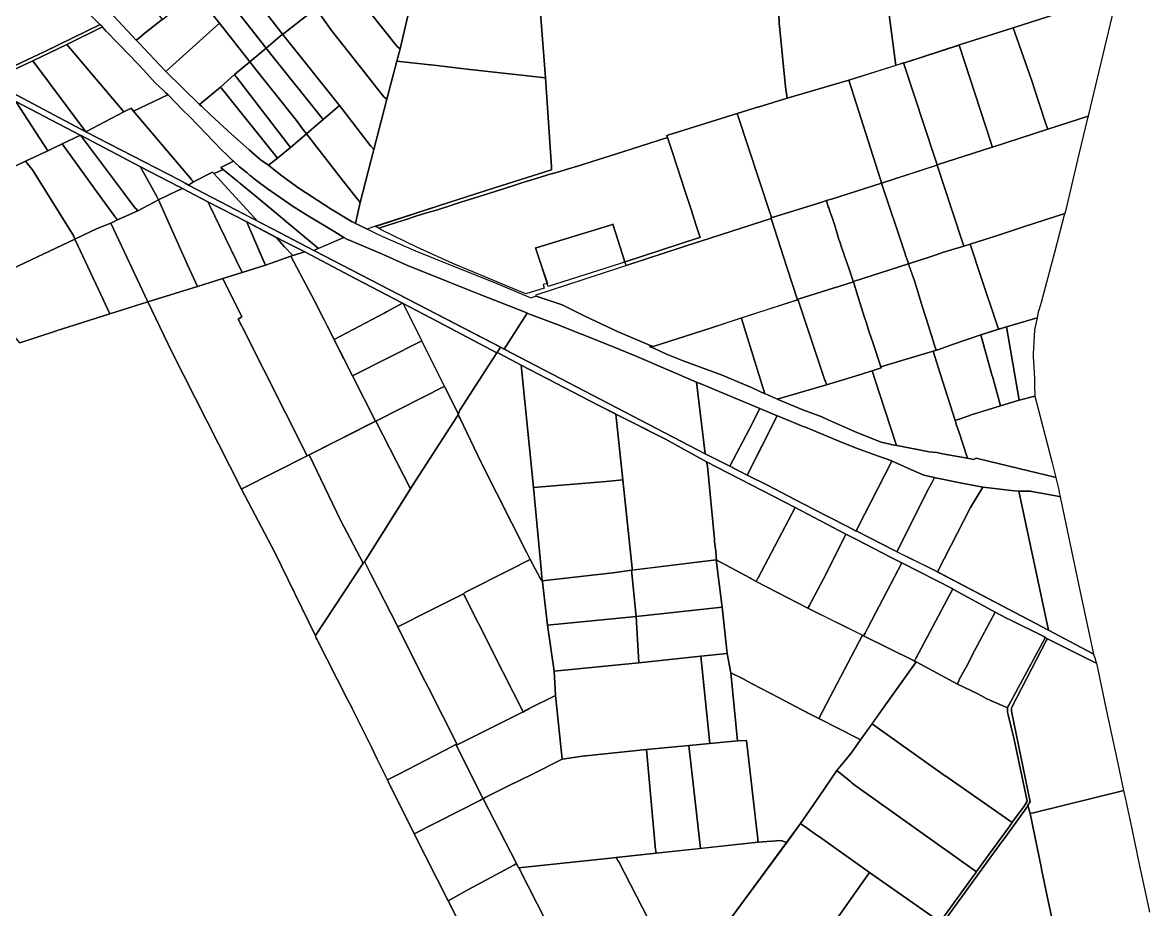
# Model space of a CAD drawing. Header units: metres. Extents: x 3 to 1005126, y 39 to 4383651.
# Drawn here: x 494664 to 496222, y 4366569 to 4367795 of the extents above; entities that cross this region are included whole.
import ezdxf

# ---------------------------------------------------------------- set-up
doc = ezdxf.new("R2010")
doc.units = ezdxf.units.M
doc.header["$MEASUREMENT"] = 0
doc.layers.add('TM_Llucmajor', color=7, linetype='Continuous')

msp = doc.modelspace()

# ---------------------------------------------------------------- linework, layer by layer
at = {"layer": 'TM_Llucmajor', "linetype": 'Continuous', "flags": 128}
for points in [[(495115.7, 4367845.4), (495113.1, 4367848.5), (495117.3, 4367851.6), (495129.7, 4367861), (495146.1, 4367873.4), (495161.1, 4367884.7), (495162, 4367885.4), (495206.4, 4367920.8), (495219.9, 4367930.7), (495220.4, 4367931.1), (495220.7, 4367931.3), (495224.9, 4367933.8), (495221.8, 4367916.5), (495218.3, 4367897.5), (495185.8, 4367758.7), (495182, 4367761.8), (495181.5, 4367762.4), (495116.9, 4367843.9), (495116.4, 4367844.5), (495116.4, 4367844.6), (495115.7, 4367845.4)], [(495025.1, 4367779.7), (495023.5, 4367778.6), (494951.4, 4367871.9), (494994.5, 4367908.8), (494994.7, 4367908.9), (495069.3, 4367814.3), (495069.4, 4367814.3), (495025.1, 4367779.7)], [(494680.8, 4367883.8), (494684.4, 4367880), (494685, 4367879.4), (494770.1, 4367793.3), (494771, 4367792.4), (494771.5, 4367792), (494732.8, 4367773.3), (494693.9, 4367754.5), (494663.5, 4367739.9), (494614.4, 4367716.4), (494613.8, 4367716.8), (494494.2, 4367795.6), (494495.2, 4367795.6), (494540, 4367816.8), (494591.3, 4367840.7), (494633.3, 4367860.5), (494680.8, 4367883.8)], [(495000.7, 4367759.6), (494928.2, 4367852.7), (494951.4, 4367871.9), (495023.5, 4367778.6), (495000.7, 4367759.6)], [(494762.6, 4367831.8), (494762.5, 4367831.9), (494775.5, 4367842.4), (494807.4, 4367868.1), (494813.7, 4367859.2), (494857, 4367798.9), (494833.7, 4367780.5), (494824.1, 4367772.9), (494821, 4367770.5), (494820.9, 4367770.6), (494789.7, 4367804.2), (494762.6, 4367831.8)], [(495806.4, 4367715.4), (495721.2, 4367690.2), (495718.8, 4367705.9), (495718.8, 4367706.1), (495710.3, 4367790), (495710.1, 4367793.1), (495709.4, 4367805.2), (495855.4, 4367857.1), (495857, 4367844.4), (495861.1, 4367812.3), (495870.7, 4367739.2), (495871.1, 4367735.7), (495806.4, 4367715.4)], [(494936.1, 4367794.2), (494903.1, 4367835.3), (494928.2, 4367852.7), (495000.7, 4367759.6), (494978.1, 4367740.8), (494936.1, 4367794.2)], [(495070.5, 4367812.9), (495069.4, 4367814.3), (495113.1, 4367848.5), (495115.7, 4367845.4), (495116.4, 4367844.6), (495116.4, 4367844.5), (495116.9, 4367843.9), (495181.5, 4367762.4), (495182, 4367761.8), (495185.8, 4367758.7), (495181.5, 4367741.3), (495177.2, 4367725.9), (495177.1, 4367725.8), (495167.5, 4367689), (495164, 4367691.7), (495163.8, 4367691.9), (495163.5, 4367692.1), (495152.8, 4367705.7), (495138, 4367724.4), (495091, 4367784.1), (495073.1, 4367809.2), (495070.5, 4367812.9)], [(494824.2, 4367767.1), (494821, 4367770.5), (494824.1, 4367772.9), (494833.7, 4367780.5), (494857, 4367798.9), (494858, 4367799.7), (494903.1, 4367835.3), (494936.1, 4367794.2), (494862.6, 4367727.9), (494862, 4367727.3), (494861.6, 4367727.7), (494824.2, 4367767.1)], [(496081.3, 4367647.4), (496080.5, 4367650), (496080.4, 4367650), (496079.6, 4367652.4), (496079.2, 4367653.6), (496069.1, 4367684.2), (496058.8, 4367715.6), (496033.3, 4367787.7), (496177.3, 4367834), (496157.3, 4367750.5), (496147.3, 4367708.3), (496137.2, 4367666.1), (496137, 4367665.3), (496081.3, 4367647.4)], [(495070.5, 4367812.9), (495073.1, 4367809.2), (495091, 4367784.1), (495138, 4367724.4), (495152.8, 4367705.7), (495163.5, 4367692.1), (495163.8, 4367691.9), (495164, 4367691.7), (495167.5, 4367689), (495149.4, 4367619.2), (495145.5, 4367624), (495145.3, 4367624.2), (495145.1, 4367624.5), (495102.1, 4367680), (495026.9, 4367774.3), (495026.7, 4367774.5), (495026.6, 4367774.7), (495026.5, 4367774.8), (495023.5, 4367778.6), (495025.1, 4367779.7), (495069.4, 4367814.3), (495070.5, 4367812.9)], [(494725.3, 4367764.5), (494678.1, 4367742.1), (494658.5, 4367732.9), (494618.7, 4367714), (494615.5, 4367715.7), (494615.1, 4367716), (494614.4, 4367716.4), (494663.5, 4367739.9), (494693.9, 4367754.5), (494732.8, 4367773.3), (494771.5, 4367792), (494773.7, 4367789.7), (494774.2, 4367789.2), (494774.4, 4367789), (494725.3, 4367764.5)], [(494908.7, 4367681.4), (494862, 4367727.3), (494862.6, 4367727.9), (494936.1, 4367794.2), (494978.1, 4367740.8), (494956.9, 4367723.1), (494937.6, 4367705.6), (494908.7, 4367681.4)], [(494725.3, 4367764.5), (494774.4, 4367789), (494775.2, 4367788.1), (494780.2, 4367782.6), (494812, 4367749.6), (494831.7, 4367729.1), (494846.9, 4367712.2), (494859, 4367701), (494862.3, 4367697.9), (494865, 4367695.2), (494864.9, 4367695.1), (494817.2, 4367672.5), (494814, 4367676.4), (494803.8, 4367671.5), (494725.3, 4367764.5)], [(495003.5, 4367755.9), (495000.7, 4367759.6), (495023.5, 4367778.6), (495026.5, 4367774.8), (495026.6, 4367774.7), (495026.7, 4367774.5), (495026.9, 4367774.3), (495102.1, 4367680), (495079.6, 4367660.7), (495003.7, 4367755.6), (495003.6, 4367755.8), (495003.5, 4367755.9)], [(496004.8, 4367622.7), (496004.5, 4367623.5), (496003, 4367628.1), (495959, 4367763.8), (495960.8, 4367764.4), (496033.3, 4367787.7), (496058.8, 4367715.6), (496069.1, 4367684.2), (496079.2, 4367653.6), (496079.6, 4367652.4), (496080.4, 4367650), (496080.5, 4367650), (496081.3, 4367647.4), (496004.8, 4367622.7)], [(494725.3, 4367764.5), (494803.8, 4367671.5), (494751.7, 4367643.6), (494678.1, 4367742.1), (494725.3, 4367764.5)], [(495928.3, 4367598), (495927.7, 4367599.7), (495926.4, 4367603.6), (495925, 4367608), (495881.7, 4367739), (495883.1, 4367739.4), (495959, 4367763.8), (496003, 4367628.1), (496004.5, 4367623.5), (496004.8, 4367622.7), (496004.2, 4367622.5), (495928.3, 4367598)], [(494980.1, 4367738.3), (494978.1, 4367740.8), (495000.7, 4367759.6), (495003.5, 4367755.9), (495003.6, 4367755.8), (495003.7, 4367755.6), (495079.6, 4367660.7), (495070.5, 4367652.9), (495056.7, 4367641.1), (495052.6, 4367646.3), (495042.6, 4367659.3), (494981.2, 4367736.9), (494981.1, 4367737), (494980.4, 4367737.9), (494980.1, 4367738.3)], [(494658.5, 4367732.9), (494678.1, 4367742.1), (494751.7, 4367643.6), (494620, 4367713.3), (494618.7, 4367714), (494658.5, 4367732.9)], [(494959, 4367720.4), (494956.9, 4367723.1), (494978.1, 4367740.8), (494980.1, 4367738.3), (494980.4, 4367737.9), (494981.1, 4367737), (494981.2, 4367736.9), (495042.6, 4367659.3), (495052.6, 4367646.3), (495056.7, 4367641.1), (495034.3, 4367622.3), (494959.9, 4367719.2), (494959, 4367720.4)], [(495395.1, 4367595.3), (495395.2, 4367593.9), (495395.4, 4367591.3), (495317.8, 4367567), (495266.2, 4367550.2), (495238.9, 4367541.4), (495147.8, 4367511.8), (495140.4, 4367509.4), (495136.8, 4367511.2), (495129.2, 4367514.9), (495124.5, 4367517.2), (495130.6, 4367546.2), (495149.4, 4367619.2), (495167.5, 4367689), (495177.1, 4367725.8), (495177.2, 4367725.9), (495181.5, 4367741.3), (495227.4, 4367736.4), (495228.2, 4367736.4), (495236.6, 4367735.4), (495282.5, 4367730.2), (495282.9, 4367730.1), (495386.8, 4367718.3), (495395.1, 4367595.3)], [(495928.3, 4367597.6), (495851.5, 4367572.8), (495849.9, 4367577.8), (495806.4, 4367715.4), (495881.7, 4367739.1), (495925, 4367608), (495926.4, 4367603.6), (495927.7, 4367599.7), (495928.3, 4367598), (495928.1, 4367598), (495928.3, 4367597.6)], [(494938.9, 4367704), (494937.6, 4367705.6), (494956.9, 4367723.1), (494959, 4367720.4), (494959.9, 4367719.2), (495034.3, 4367622.3), (495016.3, 4367607.6), (494940.2, 4367702.4), (494940, 4367702.6), (494938.9, 4367704)], [(495851.3, 4367572.7), (495782.1, 4367550.9), (495776.9, 4367549.2), (495767.7, 4367546.3), (495700.5, 4367525.5), (495699.4, 4367525.5), (495698.4, 4367528.6), (495698.3, 4367528.7), (495698.1, 4367529.4), (495652, 4367669.1), (495681.3, 4367678.2), (495682.1, 4367678.5), (495721.2, 4367690.2), (495806.4, 4367715.4), (495849.9, 4367577.8), (495851.5, 4367572.8), (495851.3, 4367572.7)], [(494536.8, 4367552.4), (494489.7, 4367636), (494502.3, 4367648.5), (494528.8, 4367667.9), (494545.4, 4367678.8), (494607.3, 4367710.4), (494607.8, 4367710.2), (494654.6, 4367685.7), (494699, 4367617.7), (494667.9, 4367603.3), (494542.4, 4367542.8), (494536.8, 4367552.4)], [(494911.3, 4367679.1), (494908.7, 4367681.4), (494937.6, 4367705.6), (494938.9, 4367704), (494940, 4367702.6), (494940.2, 4367702.4), (495016.3, 4367607.6), (495003.9, 4367597.5), (494992.7, 4367605.5), (494977.5, 4367618.7), (494973.2, 4367622.8), (494952.7, 4367640.4), (494923.8, 4367667.1), (494912.2, 4367678.2), (494911.3, 4367679.1)], [(494654.6, 4367685.7), (494743.6, 4367639.3), (494743.9, 4367639.2), (494718.9, 4367627.4), (494699, 4367617.7), (494654.6, 4367685.7)], [(494932.2, 4367587.7), (494928.6, 4367586), (494926.5, 4367588.1), (494900.3, 4367574.5), (494898.1, 4367577), (494897.6, 4367577.5), (494897.5, 4367577.7), (494817.2, 4367672.5), (494864.9, 4367695.1), (494865, 4367695.2), (494885.2, 4367674.3), (494894.7, 4367664.9), (494905.2, 4367653.9), (494918.8, 4367640), (494927, 4367631.5), (494939.2, 4367619.1), (494946.1, 4367612.6), (494952.5, 4367606.2), (494954.4, 4367604.4), (494955.4, 4367603.4), (494938.3, 4367594.3), (494941.2, 4367591.9), (494932.2, 4367587.7)], [(494880.3, 4367577.5), (494751.7, 4367643.6), (494803.8, 4367671.5), (494814, 4367676.4), (494817.2, 4367672.5), (494897.5, 4367577.7), (494897.6, 4367577.5), (494898.1, 4367577), (494900.3, 4367574.5), (494893.3, 4367570.3), (494888.9, 4367572.8), (494880.3, 4367577.5)], [(495107.8, 4367575.2), (495056.7, 4367641.1), (495070.5, 4367652.9), (495079.6, 4367660.7), (495102.1, 4367680), (495145.1, 4367624.5), (495145.3, 4367624.2), (495145.5, 4367624), (495149.4, 4367619.2), (495130.6, 4367546.2), (495127.3, 4367550.4), (495126.8, 4367551), (495126.7, 4367551.1), (495115.2, 4367565.9), (495114.8, 4367566.3), (495108.1, 4367574.9), (495107.8, 4367575.2)], [(495597, 4367496.6), (495600.6, 4367497.8), (495600.8, 4367497.8), (495595.4, 4367514.2), (495587.8, 4367537.8), (495579.6, 4367562.7), (495575.4, 4367575.5), (495568.5, 4367596.7), (495566.6, 4367602.4), (495563.8, 4367610.9), (495555.5, 4367636.1), (495554.7, 4367638.7), (495556.1, 4367639.1), (495652, 4367669.1), (495698.1, 4367529.4), (495698.3, 4367528.7), (495698.4, 4367528.6), (495699.4, 4367525.5), (495700.5, 4367525.5), (495698.6, 4367524.8), (495698.8, 4367524), (495601.8, 4367492.5), (495598.7, 4367491.5), (495598.6, 4367491.5), (495498.4, 4367459), (495496.8, 4367463.9), (495496.8, 4367463.9), (495497.1, 4367464), (495597, 4367496.6)], [(496004.2, 4367622.5), (496004.8, 4367622.7), (496081.3, 4367647.4), (496137, 4367665.3), (496136.9, 4367664.9), (496136.6, 4367663.7), (496136.3, 4367662.6), (496124.4, 4367612.7), (496105.6, 4367534.1), (496104.7, 4367530.8), (496048.9, 4367512.7), (496040.6, 4367510), (496013, 4367501.1), (495974, 4367488.5), (495965.1, 4367485.6), (495965.1, 4367485.8), (495948.5, 4367536.1), (495928.3, 4367597.6), (495928.1, 4367598), (495928.3, 4367598), (496004.2, 4367622.5)], [(494772.8, 4367552.6), (494718.9, 4367627.4), (494743.9, 4367639.2), (494803.5, 4367559.9), (494818.5, 4367540), (494820.3, 4367537.9), (494820.4, 4367537.7), (494823.2, 4367534.5), (494795.2, 4367522), (494792.8, 4367525), (494791.8, 4367526.3), (494791.5, 4367526.7), (494772.8, 4367552.6)], [(494743.9, 4367639.2), (494826.9, 4367595.5), (494828.9, 4367591.9), (494849.5, 4367554.4), (494850.1, 4367553.3), (494852, 4367549.6), (494838.3, 4367542.4), (494823.2, 4367534.5), (494820.4, 4367537.7), (494820.3, 4367537.9), (494818.5, 4367540), (494803.5, 4367559.9), (494743.9, 4367639.2)], [(495007.2, 4367595.1), (495003.9, 4367597.5), (495016.3, 4367607.6), (495034.3, 4367622.3), (495056.7, 4367641.1), (495107.8, 4367575.2), (495108.1, 4367574.9), (495114.8, 4367566.3), (495115.2, 4367565.9), (495126.7, 4367551.1), (495126.8, 4367551), (495127.3, 4367550.4), (495130.6, 4367546.2), (495124.5, 4367517.2), (495120.2, 4367519.4), (495119.7, 4367519.6), (495090.6, 4367536.7), (495045.9, 4367565.9), (495022.5, 4367582.9), (495007.2, 4367595.1)], [(495389.5, 4367434), (495383.7, 4367432.6), (495385, 4367427.9), (495359.8, 4367420), (495341.7, 4367427), (495307.6, 4367441.5), (495259, 4367462), (495209, 4367484.2), (495159.6, 4367508.1), (495156.6, 4367510.5), (495182.2, 4367518.9), (495194.3, 4367522.8), (495207.9, 4367527), (495221.1, 4367531.2), (495237.8, 4367536.2), (495254.6, 4367541.4), (495271.3, 4367546.8), (495288, 4367552), (495308.8, 4367558.4), (495328.7, 4367564.8), (495344.4, 4367570), (495356.9, 4367574), (495368.1, 4367577.4), (495381.4, 4367581.5), (495396.1, 4367586), (495396.9, 4367586.2), (495397, 4367586), (495400.7, 4367587.2), (495414.1, 4367591.3), (495435.9, 4367597.9), (495450.2, 4367602.3), (495476.1, 4367610.6), (495495, 4367616.8), (495518.1, 4367624.1), (495555.5, 4367636.1), (495563.8, 4367610.9), (495566.6, 4367602.4), (495568.5, 4367596.7), (495575.4, 4367575.5), (495579.6, 4367562.7), (495587.8, 4367537.8), (495595.4, 4367514.2), (495600.8, 4367497.8), (495600.6, 4367497.8), (495597, 4367496.6), (495497.1, 4367464), (495496.8, 4367463.9), (495479.8, 4367516), (495476.7, 4367515), (495373.9, 4367483.6), (495373, 4367483.3), (495379.8, 4367462.8), (495389.5, 4367434)], [(494699, 4367617.7), (494718.9, 4367627.4), (494772.8, 4367552.6), (494791.5, 4367526.7), (494791.8, 4367526.3), (494792.8, 4367525), (494795.2, 4367522), (494786, 4367517.6), (494767.2, 4367510.1), (494736.3, 4367495.4), (494735.1, 4367498.9), (494734.9, 4367499.3), (494734.8, 4367499.4), (494677.7, 4367591.3), (494675, 4367594.6), (494667.9, 4367603.3), (494699, 4367617.7)], [(494586, 4367469.7), (494542.4, 4367542.8), (494667.9, 4367603.3), (494675, 4367594.6), (494677.7, 4367591.3), (494734.8, 4367499.4), (494734.9, 4367499.3), (494735.1, 4367498.9), (494736.3, 4367495.4), (494640.7, 4367450.2), (494595, 4367428.6), (494594.7, 4367428.9), (494592.2, 4367432), (494591.6, 4367432.8), (494569.1, 4367460.3), (494586, 4367469.7)], [(494826.9, 4367595.5), (494880.7, 4367567.8), (494880.8, 4367567.8), (494885.1, 4367565.5), (494878.9, 4367562.5), (494852, 4367549.6), (494850.1, 4367553.3), (494849.5, 4367554.4), (494828.9, 4367591.9), (494826.9, 4367595.5)], [(495073, 4367482.6), (495072.6, 4367482.4), (495066.8, 4367479.7), (495009.4, 4367509.6), (494988.7, 4367520.4), (494938.7, 4367575), (494928.6, 4367586), (494932.2, 4367587.7), (494941.2, 4367591.9), (494949, 4367585.5), (494951.5, 4367583.5), (494953.9, 4367581.4), (494956.7, 4367579.2), (494958.9, 4367577.3), (494960.6, 4367575.9), (494961.1, 4367575.5), (494962, 4367574.8), (494962.9, 4367574.1), (494964, 4367573.2), (494964.3, 4367573), (494989.9, 4367551.9), (495059.4, 4367494), (495073, 4367482.6)], [(495073.1, 4367482.7), (495073, 4367482.6), (495059.4, 4367494), (494989.9, 4367551.9), (494964.3, 4367573), (494964, 4367573.2), (494962.9, 4367574.1), (494962, 4367574.8), (494961.1, 4367575.5), (494960.6, 4367575.9), (494958.9, 4367577.3), (494956.7, 4367579.2), (494953.9, 4367581.4), (494951.5, 4367583.5), (494949, 4367585.5), (494941.2, 4367591.9), (494938.3, 4367594.3), (494955.4, 4367603.4), (494957.7, 4367601.2), (494964.1, 4367595.6), (494974.3, 4367586.9), (494977.9, 4367583.8), (494978.5, 4367583.4), (494988.1, 4367576), (495002, 4367565.4), (495038.3, 4367540.4), (495056.7, 4367529.1), (495095.6, 4367505.5), (495108.3, 4367497.8), (495073.1, 4367482.7)], [(495928, 4367597.5), (495928.3, 4367597.6), (495948.5, 4367536.1), (495965.1, 4367485.8), (495935.7, 4367476.8), (495926.9, 4367473.7), (495918.7, 4367470.8), (495888.6, 4367461.2), (495887.6, 4367464.4), (495886.3, 4367468.3), (495885.1, 4367471.7), (495883.1, 4367477.8), (495851.3, 4367572.7), (495928, 4367597.5)], [(494938.7, 4367575), (494988.7, 4367520.4), (494958.7, 4367536.1), (494893.3, 4367570.3), (494900.3, 4367574.5), (494926.5, 4367588.1), (494928.6, 4367586), (494938.7, 4367575)], [(494892.1, 4367460.1), (494852, 4367549.6), (494878.9, 4367562.5), (494885.1, 4367565.5), (494920.1, 4367547.2), (494922.8, 4367541.7), (494936.7, 4367513.1), (494967.5, 4367449.3), (494940.7, 4367440.9), (494905.7, 4367429.9), (494892.1, 4367460.1)], [(495812.6, 4367436.7), (495812.4, 4367437.2), (495807.1, 4367452.5), (495803, 4367464.4), (495800.4, 4367471.8), (495799.2, 4367475.4), (495797.6, 4367480.2), (495795.6, 4367485.8), (495793.6, 4367491.7), (495792.5, 4367495.1), (495791.3, 4367498.4), (495790, 4367503.1), (495789, 4367506.3), (495788.2, 4367509.4), (495787.3, 4367512.7), (495786.8, 4367514.2), (495786.4, 4367515.7), (495784, 4367522.6), (495781.2, 4367530.5), (495780.5, 4367532.3), (495779.5, 4367535.7), (495778.4, 4367538.6), (495777.9, 4367540), (495775.2, 4367548.7), (495776.9, 4367549.2), (495781.8, 4367550.8), (495782.1, 4367550.9), (495851.3, 4367572.7), (495883.1, 4367477.8), (495885.1, 4367471.7), (495886.3, 4367468.3), (495887.6, 4367464.4), (495888.6, 4367461.2), (495812.6, 4367436.7)], [(494837.3, 4367408.6), (494786, 4367517.6), (494795.2, 4367522), (494823.2, 4367534.5), (494838.3, 4367542.4), (494852, 4367549.6), (494892.1, 4367460.1), (494905.7, 4367429.9), (494837.3, 4367408.6)], [(494920.1, 4367547.2), (494973.9, 4367519.2), (494975.8, 4367514.8), (494999.7, 4367459.4), (494967.5, 4367449.3), (494936.7, 4367513.1), (494922.8, 4367541.7), (494920.1, 4367547.2)], [(495699.4, 4367525.1), (495700.5, 4367525.5), (495767.7, 4367546.3), (495775.2, 4367548.7), (495777.9, 4367540), (495778.4, 4367538.6), (495779.5, 4367535.7), (495780.5, 4367532.3), (495781.2, 4367530.5), (495784, 4367522.6), (495786.4, 4367515.7), (495786.8, 4367514.2), (495787.3, 4367512.7), (495788.2, 4367509.4), (495789, 4367506.3), (495790, 4367503.1), (495791.3, 4367498.4), (495792.5, 4367495.1), (495793.6, 4367491.7), (495795.6, 4367485.8), (495797.6, 4367480.2), (495799.2, 4367475.4), (495800.4, 4367471.8), (495803, 4367464.4), (495807.1, 4367452.5), (495812.4, 4367437.2), (495812.6, 4367436.5), (495792.5, 4367430.1), (495784.5, 4367427.6), (495736, 4367412.4), (495736.4, 4367411.1), (495736, 4367410.9), (495735.6, 4367410.8), (495735.3, 4367411.7), (495721.2, 4367455.1), (495714.9, 4367473.8), (495712.3, 4367482.5), (495698.8, 4367524), (495698.6, 4367524.8), (495699.4, 4367525.1)], [(496048.9, 4367512.7), (496104.7, 4367530.8), (496104.6, 4367530.6), (496090.5, 4367477.2), (496072.1, 4367408), (496069.2, 4367398.7), (496067.9, 4367394.5), (496066.4, 4367386.7), (496024.4, 4367374.3), (496013.3, 4367370.9), (496011.5, 4367376.3), (495989.6, 4367441.2), (495974, 4367488.5), (496013, 4367501.1), (496040.6, 4367510), (496048.9, 4367512.7)], [(494769.1, 4367425.7), (494736.3, 4367495.4), (494767.2, 4367510.1), (494786, 4367517.6), (494837.3, 4367408.6), (494784.8, 4367392), (494769.1, 4367425.7)], [(495014.2, 4367498.2), (495016, 4367496.3), (495026.3, 4367484.9), (495037.5, 4367472.7), (495037.4, 4367472.7), (495034.7, 4367471.9), (495001.1, 4367459.9), (494999.7, 4367459.4), (494998.1, 4367463.1), (494975.8, 4367514.8), (494973.9, 4367519.2), (495013.9, 4367498.3), (495014.2, 4367498.2)], [(495379.8, 4367462.8), (495373, 4367483.3), (495373.9, 4367483.6), (495476.7, 4367515), (495479.8, 4367516), (495496.8, 4367463.9), (495490.5, 4367461.9), (495390.8, 4367429.8), (495379.8, 4367462.8)], [(495598.7, 4367491.5), (495601.8, 4367492.5), (495698.8, 4367524), (495712.3, 4367482.5), (495714.9, 4367473.8), (495721.2, 4367455.1), (495735.3, 4367411.7), (495614.9, 4367372.6), (495535.7, 4367346.9), (495533.4, 4367347.8), (495533.2, 4367347.9), (495487.3, 4367367.2), (495441.4, 4367389), (495409.8, 4367404.5), (495374, 4367416.6), (495374, 4367416.7), (495373.7, 4367417.6), (495374, 4367418.6), (495598.6, 4367491.5), (495598.7, 4367491.5)], [(494618.9, 4367400.6), (494595, 4367428.6), (494640.7, 4367450.2), (494736.3, 4367495.4), (494769.1, 4367425.7), (494784.8, 4367392), (494717.7, 4367370.9), (494713.3, 4367369.5), (494711.1, 4367368.8), (494660.1, 4367352.1), (494633.8, 4367383.3), (494633.1, 4367384.1), (494618.9, 4367400.6)], [(495014.2, 4367498.2), (495024.6, 4367492.8), (495054.1, 4367477.9), (495053.8, 4367477.8), (495048.1, 4367476), (495037.5, 4367472.7), (495026.3, 4367484.9), (495016, 4367496.3), (495014.2, 4367498.2)], [(495328.3, 4367344.3), (495066.8, 4367479.7), (495072.6, 4367482.4), (495108.3, 4367497.8), (495112.3, 4367495.3), (495132, 4367487.3), (495162.5, 4367474), (495195.4, 4367459.7), (495256.1, 4367435.2), (495297.7, 4367418.5), (495326.8, 4367406.8), (495360.9, 4367393.6), (495361.6, 4367393.3), (495329.9, 4367343.4), (495328.3, 4367344.3)], [(495974, 4367488.5), (495989.6, 4367441.2), (496011.5, 4367376.3), (496013.3, 4367370.9), (495988.6, 4367363.3), (495949.7, 4367349.7), (495930.7, 4367342.9), (495927, 4367341.9), (495926.1, 4367344.9), (495925.3, 4367347.2), (495924.4, 4367350.1), (495916.5, 4367375.4), (495907.6, 4367403), (495904.1, 4367415.3), (495897.2, 4367437.8), (495889, 4367460.1), (495888.6, 4367461.2), (495918.7, 4367470.8), (495926.9, 4367473.7), (495935.7, 4367476.8), (495965.1, 4367485.8), (495965.1, 4367485.6), (495974, 4367488.5)], [(495060.4, 4367197.4), (495057.6, 4367196), (494967.7, 4367374), (494962.1, 4367385), (494967.1, 4367388), (494940.7, 4367440.9), (494967.5, 4367449.3), (494999.7, 4367459.4), (495034.7, 4367471.9), (495067.7, 4367410.1), (495120.3, 4367306.6), (495152.1, 4367243.8), (495063, 4367198.7), (495062.3, 4367198.3), (495062.1, 4367198.2), (495062, 4367198.2), (495060.4, 4367197.4)], [(495094.9, 4367356.6), (495067.7, 4367410.1), (495034.7, 4367471.9), (495048.1, 4367476), (495053.8, 4367477.8), (495054.1, 4367477.9), (495124.9, 4367440.7), (495189.4, 4367406.8), (495167.2, 4367395), (495164.9, 4367393.8), (495094.9, 4367356.6)], [(495850.5, 4367319.1), (495849.6, 4367321.7), (495840.2, 4367350), (495836.2, 4367362), (495834.1, 4367368.3), (495830.5, 4367379.1), (495827.3, 4367388.5), (495823.6, 4367400.6), (495818.7, 4367416.6), (495812.6, 4367436.5), (495812.6, 4367436.7), (495888.6, 4367461.2), (495889, 4367460.1), (495889.2, 4367459.5), (495889.8, 4367457.9), (495897.2, 4367437.8), (495904.1, 4367415.3), (495907.6, 4367403), (495916.5, 4367375.4), (495924.4, 4367350.1), (495925.3, 4367347.2), (495926.1, 4367344.9), (495927, 4367341.9), (495922.8, 4367340.6), (495874.8, 4367326.3), (495850.5, 4367319.1)], [(494962.1, 4367385), (494967.7, 4367374), (495057.6, 4367196), (495057.6, 4367196), (494967.9, 4367150.5), (494966.8, 4367149.9), (494871, 4367338.6), (494837.3, 4367408.6), (494905.7, 4367429.9), (494940.7, 4367440.9), (494967.1, 4367388), (494962.1, 4367385)], [(495784.5, 4367427.6), (495792.5, 4367430.1), (495812.6, 4367436.5), (495818.7, 4367416.6), (495823.6, 4367400.6), (495827.3, 4367388.5), (495830.5, 4367379.1), (495834.1, 4367368.3), (495836.2, 4367362), (495840.2, 4367350), (495849.6, 4367321.7), (495850.9, 4367317.7), (495838.4, 4367313.4), (495827.8, 4367310.1), (495825.8, 4367309.4), (495825.5, 4367309.4), (495775.6, 4367294.2), (495774.3, 4367297.8), (495774, 4367298.4), (495773.9, 4367298.9), (495773.2, 4367300.7), (495736.4, 4367411.1), (495736, 4367412.4), (495784.5, 4367427.6)], [(495189.4, 4367406.8), (495190, 4367406.5), (495215.9, 4367354.9), (495214.3, 4367354.1), (495122.7, 4367307.9), (495120.3, 4367306.6), (495096.4, 4367353.6), (495094.9, 4367356.6), (495164.9, 4367393.8), (495167.2, 4367395), (495189.4, 4367406.8)], [(495190, 4367406.5), (495238.5, 4367381.3), (495319.7, 4367338.5), (495308.6, 4367321.2), (495268.3, 4367258.8), (495268, 4367257.9), (495266.6, 4367253.5), (495247.3, 4367291.9), (495216.1, 4367354.3), (495215.9, 4367354.9), (495190, 4367406.5)], [(495736, 4367410.9), (495736.4, 4367411.1), (495773.2, 4367300.7), (495773.9, 4367298.9), (495774, 4367298.4), (495774.3, 4367297.8), (495775.6, 4367294.2), (495707.4, 4367274.4), (495706.5, 4367274.8), (495702.3, 4367276.6), (495693.2, 4367280.5), (495690.3, 4367281.8), (495657.8, 4367385.7), (495657.5, 4367386.5), (495735.3, 4367411.7), (495735.6, 4367410.8), (495736, 4367410.9)], [(495607.8, 4367198.6), (495329.9, 4367343.4), (495361.6, 4367393.3), (495366.2, 4367391.5), (495370, 4367390), (495403, 4367377.6), (495436.5, 4367363.9), (495481.9, 4367346.3), (495513, 4367333), (495595.9, 4367297.6), (495607.8, 4367198.6)], [(495614.9, 4367372.6), (495657.5, 4367386.5), (495657.8, 4367385.7), (495690.3, 4367281.8), (495672.5, 4367289.8), (495631, 4367307.3), (495577.4, 4367327), (495554.2, 4367336.4), (495538.6, 4367343.8), (495530.5, 4367347), (495532, 4367347.5), (495533.2, 4367347.9), (495533.4, 4367347.8), (495535.7, 4367346.9), (495614.9, 4367372.6)], [(496066.4, 4367386.7), (496063.1, 4367370), (496061, 4367336.6), (496061.2, 4367333.3), (496062.4, 4367310.8), (496062.7, 4367303), (496063, 4367293.7), (496063.6, 4367278.3), (496041.8, 4367273), (496024.4, 4367374.3), (496066.4, 4367386.7)], [(496024.4, 4367374.3), (496041.8, 4367273), (496015.8, 4367265.2), (496005.1, 4367304.2), (496004, 4367308), (496003.5, 4367309.7), (495988.9, 4367362.5), (495988.6, 4367363.3), (496024.4, 4367374.3)], [(495988.6, 4367363.3), (496003.5, 4367309.7), (496004, 4367308), (496005.1, 4367304.2), (496015.8, 4367265.2), (495973.9, 4367251.9), (495973.6, 4367251.8), (495957.3, 4367246), (495953.1, 4367244.6), (495932.5, 4367309.9), (495922.8, 4367340.6), (495930.7, 4367342.9), (495949.7, 4367349.7), (495988.6, 4367363.3)], [(495155.1, 4367245.3), (495152.1, 4367243.8), (495120.3, 4367306.6), (495122.7, 4367307.9), (495214.3, 4367354.1), (495215.9, 4367354.9), (495216.1, 4367354.3), (495247.3, 4367291.9), (495246.8, 4367291.7), (495155.1, 4367245.3)], [(495816.3, 4367092), (495869.6, 4367064.8), (495923.5, 4367038.3), (496082.4, 4366954.7), (496086, 4366952.8), (496086.6, 4366952.5), (496089.1, 4366951.2), (496143.2, 4366922.5), (496144.4, 4366921.8), (496146.1, 4366916.7), (496147.8, 4366911.7), (496148.2, 4366910.1), (496148.5, 4366909.1), (496147.7, 4366909.5), (496146.3, 4366910.3), (496144.5, 4366911.3), (496081.1, 4366943.1), (496077.7, 4366944.7), (496075.8, 4366946), (496028.2, 4366969.5), (496026.1, 4366970.5), (496025.2, 4366971), (496008.7, 4366979.6), (495951.1, 4367011.3), (495950, 4367011.9), (495879.5, 4367048.1), (495863.9, 4367056), (495817.8, 4367079.7), (495802.3, 4367087.6), (495732, 4367124.5), (495609.7, 4367187.7), (495553, 4367218.7), (495460.8, 4367265.3), (495353.1, 4367321), (495323.6, 4367336.8), (495319.9, 4367338.8), (495324.8, 4367346.1), (495328.3, 4367344.3), (495329.9, 4367343.4), (495607.8, 4367198.6), (495641.8, 4367181.7), (495647, 4367179), (495654.9, 4367174.9), (495665.8, 4367169.3), (495665.7, 4367169.2), (495694.6, 4367154.7), (495703.4, 4367150.3), (495742, 4367130.2), (495778.2, 4367111.7), (495805.4, 4367097.6), (495816.3, 4367091.9), (495816.3, 4367092)], [(495850.9, 4367317.7), (495850.5, 4367319.1), (495874.8, 4367326.3), (495922.8, 4367340.6), (495932.5, 4367309.9), (495953.1, 4367244.6), (495954.2, 4367241.8), (495954.8, 4367239.8), (495957.4, 4367231.8), (495958.1, 4367229.6), (495969.7, 4367194), (495969.8, 4367193.5), (495970.1, 4367192.7), (495969.9, 4367192.7), (495951.2, 4367195.9), (495935.6, 4367198.5), (495928.1, 4367200.3), (495917.2, 4367201.4), (495873.3, 4367210), (495872.3, 4367210.2), (495848.2, 4367283.4), (495838.4, 4367313.4), (495850.9, 4367317.7)], [(495267.7, 4367249.7), (495266.4, 4367252.9), (495268, 4367257.9), (495268.3, 4367258.8), (495308.6, 4367321.2), (495319.7, 4367338.5), (495319.9, 4367338.8), (495323.6, 4367336.8), (495353.1, 4367321), (495370.2, 4367152.3), (495380.8, 4367039.8), (495381.4, 4367034.1), (495381.6, 4367031.5), (495381.7, 4367030.4), (495381.9, 4367028.4), (495382.4, 4367022.9), (495380.3, 4367025.2), (495379.4, 4367026.8), (495365.6, 4367052.5), (495360.9, 4367061.9), (495299.1, 4367185), (495298.2, 4367186.7), (495268.8, 4367247.5), (495267.7, 4367249.7)], [(495460.8, 4367265.3), (495484.2, 4367253.5), (495493.8, 4367162.5), (495470.2, 4367160.5), (495370.2, 4367152.3), (495353.1, 4367321), (495460.8, 4367265.3)], [(495712.9, 4367272), (495707.4, 4367274.4), (495775.6, 4367294.2), (495825.5, 4367309.4), (495825.8, 4367309.4), (495827.8, 4367310.1), (495838.4, 4367313.4), (495848.2, 4367283.4), (495872.3, 4367210.2), (495866.6, 4367211.1), (495861, 4367212.3), (495851, 4367215), (495817.2, 4367228.3), (495773.6, 4367247.6), (495770.4, 4367249), (495770.1, 4367249.2), (495742.7, 4367259.7), (495712.9, 4367272)], [(495641.8, 4367181.7), (495607.8, 4367198.6), (495595.9, 4367297.6), (495601.5, 4367295.2), (495683.4, 4367261.1), (495668.9, 4367233.3), (495641.8, 4367181.7)], [(495155.1, 4367245.3), (495246.8, 4367291.7), (495247.3, 4367291.9), (495266.6, 4367253.5), (495266.4, 4367252.9), (495264.3, 4367249.6), (495203.2, 4367154.7), (495200.4, 4367150.3), (495152.6, 4367243.9), (495152.5, 4367244), (495155.1, 4367245.3)], [(495954.2, 4367241.8), (495953.1, 4367244.6), (495957.3, 4367246), (495973.6, 4367251.8), (495973.9, 4367251.9), (496015.8, 4367265.2), (496041.8, 4367273), (496063.6, 4367278.3), (496070.8, 4367250.1), (496071.3, 4367248.3), (496087.2, 4367186.3), (496092.3, 4367166.1), (496090.6, 4367166.6), (496089, 4367167), (496054.8, 4367175), (496001.1, 4367188.2), (495982.2, 4367192.8), (495978.6, 4367190.9), (495976.5, 4367191.2), (495970.1, 4367192.7), (495969.8, 4367193.5), (495969.7, 4367194), (495958.1, 4367229.6), (495957.4, 4367231.8), (495954.8, 4367239.8), (495954.2, 4367241.8)], [(495182.6, 4366959.5), (495145.5, 4367032.3), (495138, 4367047.1), (495136.7, 4367049.7), (495137.1, 4367050.2), (495138.5, 4367052.3), (495203.2, 4367154.7), (495264.3, 4367249.6), (495266.4, 4367252.9), (495267.7, 4367249.7), (495268.8, 4367247.5), (495298.2, 4367186.7), (495299.1, 4367185), (495360.9, 4367061.9), (495365.6, 4367052.5), (495337.5, 4367038.2), (495275.6, 4367006.8), (495273.5, 4367005.1), (495226.5, 4366981.5), (495182.6, 4366959.5)], [(495484.2, 4367253.5), (495553, 4367218.7), (495609.7, 4367187.7), (495610.9, 4367181.4), (495620.4, 4367080.1), (495620.7, 4367076.8), (495622, 4367067.2), (495622.5, 4367064), (495622.9, 4367057.3), (495623, 4367055.5), (495623.2, 4367052.3), (495622.7, 4367052), (495507.1, 4367037.7), (495506.8, 4367040.4), (495484.2, 4367253.5)], [(495668.9, 4367233.3), (495683.4, 4367261.1), (495707.4, 4367251.1), (495692.9, 4367222.6), (495665.8, 4367169.3), (495654.9, 4367174.9), (495647, 4367179), (495646.6, 4367179.2), (495641.8, 4367181.7), (495668.9, 4367233.3)], [(495836, 4367130.7), (495827.9, 4367114.8), (495816.3, 4367092), (495816.3, 4367091.9), (495805.4, 4367097.6), (495778.2, 4367111.7), (495742, 4367130.2), (495703.4, 4367150.3), (495694.6, 4367154.7), (495665.7, 4367169.2), (495665.8, 4367169.3), (495707.4, 4367251.1), (495707.5, 4367251.2), (495743, 4367236.6), (495746.2, 4367235.3), (495796.9, 4367214.5), (495800.7, 4367212.9), (495815.3, 4367207.1), (495846, 4367195.7), (495865.6, 4367188.8), (495865.5, 4367188.5), (495836, 4367130.7)], [(495200.4, 4367150.3), (495138.5, 4367052.3), (495137.1, 4367050.2), (495136.2, 4367049.1), (495134.7, 4367047.5), (495103.5, 4367107.1), (495060.4, 4367197.4), (495062, 4367198.2), (495062.1, 4367198.2), (495062.3, 4367198.3), (495063, 4367198.7), (495152.5, 4367244), (495152.6, 4367243.9), (495200.4, 4367150.3)], [(494967.9, 4367150.5), (495057.6, 4367196), (495057.6, 4367196), (495060.4, 4367197.4), (495103.5, 4367107.1), (495134.7, 4367047.5), (495068.8, 4366947.4), (495068.5, 4366948), (495012.7, 4367062.1), (494966.8, 4367149.9), (494967.9, 4367150.5)], [(495609.7, 4367187.7), (495732, 4367124.5), (495680.7, 4367027), (495680.5, 4367026.7), (495680.3, 4367026.2), (495680, 4367025.7), (495678.2, 4367022), (495670.9, 4367026.3), (495669.4, 4367027.2), (495622.7, 4367052), (495623.2, 4367052.3), (495623, 4367055.5), (495622.9, 4367057.3), (495622.5, 4367064), (495622, 4367067.2), (495620.7, 4367076.8), (495620.4, 4367080.1), (495610.9, 4367181.4), (495609.7, 4367187.7)], [(495836, 4367130.7), (495865.5, 4367188.5), (495867.2, 4367187.9), (495868.6, 4367187.4), (495887.6, 4367178.9), (495909.8, 4367169), (495924.8, 4367165.8), (495924.3, 4367164.9), (495921.3, 4367159.5), (495916.3, 4367150.4), (495872.6, 4367063.3), (495869.6, 4367064.8), (495816.3, 4367092), (495827.9, 4367114.8), (495836, 4367130.7)], [(495470.2, 4367160.5), (495493.8, 4367162.5), (495506.8, 4367040.4), (495507.1, 4367037.7), (495505.7, 4367037.6), (495479.8, 4367034.3), (495382.4, 4367022.9), (495381.9, 4367028.4), (495381.7, 4367030.4), (495381.6, 4367031.5), (495381.4, 4367034.1), (495380.8, 4367039.8), (495370.2, 4367152.3), (495470.2, 4367160.5)], [(495974.6, 4367124.3), (495929, 4367035.4), (495923.5, 4367038.3), (495872.6, 4367063.3), (495916.3, 4367150.4), (495921.3, 4367159.5), (495924.3, 4367164.9), (495924.8, 4367165.8), (495926.1, 4367165.6), (495960.2, 4367158.7), (495991.3, 4367152.5), (495974.6, 4367124.3)], [(495974.6, 4367124.3), (495991.3, 4367152.5), (495992, 4367152.4), (496030.5, 4367147.8), (496040.3, 4367147.1), (496041.1, 4367147.1), (496082.4, 4366954.7), (495929, 4367035.4), (495974.6, 4367124.3)], [(496082.4, 4366954.7), (496041.1, 4367147.1), (496045.2, 4367147.1), (496056.7, 4367147.1), (496094.9, 4367140), (496096.5, 4367139.7), (496098.4, 4367139.4), (496098.9, 4367137.1), (496123.5, 4367020.7), (496144.4, 4366921.8), (496143.2, 4366922.5), (496089.1, 4366951.2), (496086.6, 4366952.5), (496086, 4366952.8), (496082.4, 4366954.7)], [(495749.7, 4366985.3), (495678.2, 4367022), (495680, 4367025.7), (495680.3, 4367026.2), (495680.5, 4367026.7), (495680.7, 4367027), (495732, 4367124.5), (495802.3, 4367087.6), (495771.5, 4367026.1), (495771.4, 4367025.9), (495754.6, 4366994.5), (495751.9, 4366989.4), (495751.8, 4366989.2), (495751.8, 4366989.1), (495749.7, 4366985.3)], [(495826.7, 4366947), (495749.7, 4366985.3), (495751.8, 4366989.1), (495751.8, 4366989.2), (495751.9, 4366989.4), (495754.6, 4366994.5), (495771.4, 4367025.9), (495771.5, 4367026.1), (495802.3, 4367087.6), (495817.8, 4367079.7), (495863.9, 4367056), (495879.5, 4367048.1), (495832.5, 4366957.9), (495828.8, 4366950.9), (495828.7, 4366950.8), (495826.7, 4366947)], [(495263.2, 4366796.9), (495261.1, 4366795.8), (495259.4, 4366794.9), (495259.2, 4366794.8), (495258.9, 4366794.6), (495184.1, 4366755.6), (495183.4, 4366755.3), (495168.3, 4366748), (495154.4, 4366776.4), (495146.7, 4366792.1), (495119.9, 4366846.6), (495118.6, 4366849), (495113.1, 4366859.2), (495112.6, 4366860.1), (495070.6, 4366942.2), (495070, 4366943.8), (495070, 4366943.8), (495068.8, 4366947.4), (495134.7, 4367047.5), (495136.2, 4367049.1), (495136.7, 4367049.7), (495138, 4367047.1), (495145.5, 4367032.3), (495182.6, 4366959.5), (495182.8, 4366959.1), (495220.8, 4366883.7), (495224.6, 4366876.2), (495264.2, 4366797.5), (495264.7, 4366796.5), (495263.2, 4366796.9)], [(495356.1, 4366841.9), (495356.1, 4366842), (495314.8, 4366923.3), (495314.6, 4366923.8), (495273.5, 4367005.1), (495275.6, 4367006.8), (495337.5, 4367038.2), (495365.6, 4367052.5), (495379.4, 4367026.8), (495380.3, 4367025.2), (495382.4, 4367022.9), (495382.6, 4367021.5), (495387.9, 4366977.6), (495389.8, 4366962), (495398.8, 4366898.1), (495400.6, 4366864.4), (495365.3, 4366846.9), (495365, 4366846.7), (495363.7, 4366846.1), (495361.5, 4366844.9), (495360, 4366844.1), (495356.3, 4366842.1), (495356.1, 4366841.9)], [(495512.2, 4366973.8), (495505.7, 4367037.6), (495622.7, 4367052), (495631, 4366986.7), (495512.2, 4366973.8)], [(495764.8, 4366832.7), (495749.1, 4366840.7), (495747.9, 4366841.3), (495741.3, 4366844.7), (495710, 4366861.1), (495672.4, 4366880.7), (495671.6, 4366881.1), (495660, 4366887.6), (495643.2, 4366896.1), (495638.1, 4366922.6), (495631, 4366986.7), (495622.7, 4367052), (495669.4, 4367027.2), (495670.9, 4367026.3), (495678.2, 4367022), (495749.7, 4366985.3), (495825, 4366947.9), (495764.8, 4366832.7)], [(495895.6, 4366912.7), (495826.7, 4366947), (495828.7, 4366950.8), (495828.8, 4366950.9), (495832.5, 4366957.9), (495879.5, 4367048.1), (495950, 4367011.9), (495899, 4366915.9), (495898.9, 4366915.6), (495898.5, 4366914.9), (495897.6, 4366913.1), (495897, 4366912), (495895.6, 4366912.7)], [(495382.6, 4367021.5), (495382.4, 4367022.9), (495479.8, 4367034.3), (495505.7, 4367037.6), (495512.2, 4366973.8), (495389.8, 4366962), (495387.9, 4366977.6), (495382.6, 4367021.5)], [(495264.7, 4366796.5), (495264.2, 4366797.5), (495224.6, 4366876.2), (495220.8, 4366883.7), (495182.8, 4366959.1), (495182.6, 4366959.5), (495226.5, 4366981.5), (495273.5, 4367005.1), (495314.6, 4366923.8), (495314.8, 4366923.3), (495356.1, 4366842), (495356.1, 4366841.9), (495310.9, 4366819.3), (495310.8, 4366819.5), (495264.7, 4366796.5)], [(495899.2, 4366910.9), (495897, 4366912), (495897.6, 4366913.1), (495898.5, 4366914.9), (495898.9, 4366915.6), (495899, 4366915.9), (495950, 4367011.9), (495951.1, 4367011.3), (496008.7, 4366979.6), (495980.6, 4366927), (495968.3, 4366903.9), (495959, 4366886.7), (495958.4, 4366885), (495958.3, 4366884.7), (495956.7, 4366880.3), (495899.2, 4366910.9)], [(495516, 4366909.5), (495512.2, 4366973.8), (495631, 4366986.7), (495638.1, 4366922.6), (495601.6, 4366918.7), (495516, 4366909.5)], [(495398.8, 4366898.1), (495389.8, 4366962), (495512.2, 4366973.8), (495516, 4366909.5), (495398.8, 4366898.1)], [(495984.7, 4366866.7), (495956.7, 4366880.3), (495958.3, 4366884.7), (495958.4, 4366885), (495959, 4366886.7), (495968.3, 4366903.9), (495980.6, 4366927), (496008.7, 4366979.6), (496025.2, 4366971), (496026.1, 4366970.5), (496028.2, 4366969.5), (496075.8, 4366946), (496077.7, 4366944.7), (496077.2, 4366943.5), (496027.3, 4366851.4), (496026.6, 4366850), (496025.5, 4366847.4), (495997.1, 4366859.9), (495984.7, 4366866.7)], [(495898.5, 4366909.9), (495857, 4366851.7), (495822.4, 4366803.1), (495819.5, 4366804.6), (495819, 4366804.9), (495764.8, 4366832.7), (495825, 4366947.9), (495826.7, 4366947), (495895.6, 4366912.7), (495897, 4366912), (495899.2, 4366910.9), (495898.5, 4366909.9)], [(496057, 4366717.6), (496031, 4366842.7), (496030.9, 4366847.4), (496079.4, 4366941), (496081.1, 4366943.1), (496144.5, 4366911.3), (496146.3, 4366910.3), (496147.7, 4366909.5), (496148.5, 4366909.1), (496162.1, 4366845.3), (496178.2, 4366770.4), (496186.1, 4366733), (496184.6, 4366732.6), (496182.7, 4366732.1), (496063.5, 4366702.9), (496061.5, 4366702.4), (496061, 4366702.3), (496057, 4366701.2), (496053.9, 4366712.7), (496057, 4366717.6)], [(495614.1, 4366798), (495601.6, 4366918.7), (495638.1, 4366922.6), (495643.2, 4366896.1), (495652.2, 4366802.1), (495647.9, 4366801.6), (495618.8, 4366798.5), (495614.1, 4366798)], [(495400.6, 4366864.4), (495398.8, 4366898.1), (495516, 4366909.5), (495601.6, 4366918.7), (495614.1, 4366798), (495585.5, 4366795.5), (495526.6, 4366790.1), (495442.8, 4366781.2), (495441.2, 4366781.1), (495410, 4366776.4), (495400.6, 4366864.4)], [(495898.5, 4366909.9), (495899.2, 4366910.9), (495956.7, 4366880.3), (495984.7, 4366866.7), (495997.1, 4366859.9), (496025.5, 4366847.4), (496025.7, 4366841.3), (496035, 4366803.8), (496052.7, 4366718.4), (496048.5, 4366711.7), (496032.6, 4366689.7), (496031.9, 4366688.8), (495940.4, 4366752.8), (495939.9, 4366753.2), (495839, 4366825), (495838.3, 4366825.5), (495857, 4366851.7), (495898.5, 4366909.9)], [(495809.3, 4366784.8), (495789.8, 4366760.9), (495765.3, 4366725), (495739.6, 4366687.5), (495726.6, 4366669.7), (495720.5, 4366661.5), (495712.1, 4366664.1), (495680.9, 4366661.8), (495680.6, 4366663.6), (495680.4, 4366665.3), (495680.3, 4366665.9), (495664.8, 4366802.5), (495652.2, 4366802.1), (495643.2, 4366896.1), (495660, 4366887.6), (495671.6, 4366881.1), (495672.4, 4366880.7), (495710, 4366861.1), (495741.3, 4366844.7), (495747.9, 4366841.3), (495749.1, 4366840.7), (495764.8, 4366832.7), (495819, 4366804.9), (495819.5, 4366804.6), (495822.4, 4366803.1), (495809.3, 4366784.8)], [(495400.6, 4366864.4), (495410, 4366776.4), (495367.9, 4366755.5), (495336, 4366739.6), (495333.2, 4366738.2), (495333.1, 4366738.2), (495326.7, 4366735), (495324.8, 4366734.1), (495318.1, 4366730.7), (495317.4, 4366730.4), (495303.4, 4366723.3), (495300.7, 4366721.9), (495263.2, 4366796.9), (495264.7, 4366796.5), (495310.8, 4366819.5), (495310.9, 4366819.3), (495356.1, 4366841.9), (495356.3, 4366842.1), (495360, 4366844.1), (495361.5, 4366844.9), (495363.7, 4366846.1), (495365, 4366846.7), (495365.3, 4366846.9), (495400.6, 4366864.4)], [(495809.3, 4366784.8), (495822.4, 4366803.1), (495838.3, 4366825.5), (495839, 4366825), (495939.9, 4366753.2), (495940.4, 4366752.8), (496031.9, 4366688.8), (496027.8, 4366683.1), (495982.9, 4366621.3), (495982.7, 4366620.9), (495813.2, 4366741.4), (495810.6, 4366743.6), (495809.5, 4366744.5), (495808.8, 4366745.1), (495789.8, 4366760.9), (495809.3, 4366784.8)], [(495169.9, 4366744.7), (495168.3, 4366748), (495183.4, 4366755.3), (495184.1, 4366755.6), (495258.9, 4366794.6), (495259.2, 4366794.8), (495259.4, 4366794.9), (495261.1, 4366795.8), (495263.2, 4366796.9), (495300.7, 4366721.9), (495298.5, 4366720.7), (495296.9, 4366720), (495205.4, 4366673.4), (495169.9, 4366744.7)], [(495601.3, 4366653.2), (495540, 4366646.7), (495539.3, 4366649.6), (495539.3, 4366650.1), (495539.2, 4366651.1), (495539.1, 4366651.3), (495526.6, 4366790.1), (495585, 4366795.4), (495600.8, 4366657.3), (495601.3, 4366653.2)], [(495600.8, 4366657.3), (495585, 4366795.4), (495585.5, 4366795.5), (495614.1, 4366798), (495618.8, 4366798.5), (495647.9, 4366801.6), (495652.2, 4366802.1), (495664.8, 4366802.5), (495680.3, 4366665.9), (495680.4, 4366665.3), (495680.6, 4366663.6), (495680.9, 4366661.8), (495601.3, 4366653.2), (495600.8, 4366657.3)], [(495346.7, 4366632.3), (495300.7, 4366721.9), (495303.4, 4366723.3), (495317.4, 4366730.4), (495318.1, 4366730.7), (495324.8, 4366734.1), (495326.7, 4366735), (495333.1, 4366738.2), (495333.2, 4366738.2), (495336, 4366739.6), (495367.9, 4366755.5), (495410, 4366776.4), (495441.2, 4366781.1), (495442.8, 4366781.2), (495526.6, 4366790.1), (495539.1, 4366651.3), (495539.2, 4366651.1), (495539.3, 4366650.1), (495539.3, 4366649.6), (495540, 4366646.7), (495484.8, 4366640.7), (495476.7, 4366639.8), (495349.9, 4366626.4), (495349.3, 4366627.3), (495348.5, 4366628.3), (495346.7, 4366632.3)], [(495762.1, 4366671.6), (495739.6, 4366687.5), (495765.3, 4366725), (495789.8, 4366760.9), (495808.8, 4366745.1), (495809.5, 4366744.5), (495810.6, 4366743.6), (495813.2, 4366741.4), (495982.7, 4366620.9), (495978.5, 4366615.2), (495932.3, 4366551.5), (495931.4, 4366552), (495834.8, 4366619.7), (495765.7, 4366669.1), (495762.1, 4366671.6)], [(495252.3, 4366580.8), (495205.4, 4366673.4), (495296.9, 4366720), (495298.5, 4366720.7), (495300.7, 4366721.9), (495346.7, 4366632.3), (495343, 4366630.2), (495279.7, 4366595.8), (495252.3, 4366580.8)], [(495987.6, 4366410.5), (495884.5, 4366478.8), (496017.3, 4366661.8), (496019.4, 4366664.7), (496051.8, 4366709.4), (496053.9, 4366712.7), (496057, 4366701.2), (496072.6, 4366625.3), (496072.7, 4366624.6), (496080.5, 4366587.3), (496087.7, 4366552.4), (496089.1, 4366545.6), (495991.1, 4366408.3), (495987.6, 4366410.5)], [(495739.6, 4366687.5), (495762.1, 4366671.6), (495765.7, 4366669.1), (495834.8, 4366619.7), (495798.4, 4366568), (495795.3, 4366563.5), (495757.2, 4366510.8), (495755.1, 4366507.9), (495736, 4366482.4), (495640, 4366552), (495739.6, 4366687.5)], [(495577.8, 4366465.5), (495572.1, 4366466.7), (495556.4, 4366498.1), (495553.3, 4366504.3), (495552.7, 4366505.4), (495555.6, 4366506.8), (495554.6, 4366508.9), (495552.6, 4366512.4), (495528.4, 4366556.7), (495488.1, 4366634.5), (495487.1, 4366636.4), (495484.8, 4366640.7), (495540, 4366646.7), (495680.9, 4366661.8), (495712.1, 4366664.1), (495720.5, 4366661.5), (495640, 4366552), (495639.1, 4366550.8), (495577.8, 4366465.5)], [(495388.2, 4366551.2), (495349.9, 4366626.4), (495476.7, 4366639.8), (495484.8, 4366640.7), (495487.1, 4366636.4), (495488.1, 4366634.5), (495528.4, 4366556.7), (495416.2, 4366497.2), (495388.2, 4366551.2)], [(495256.6, 4366572.2), (495255.2, 4366575.1), (495252.3, 4366580.8), (495279.7, 4366595.8), (495343, 4366630.2), (495346.7, 4366632.3), (495348.5, 4366628.3), (495349.3, 4366627.3), (495349.9, 4366626.4), (495388.2, 4366551.2), (495383.6, 4366548.9), (495352.2, 4366533), (495297.7, 4366505.5), (495291.9, 4366502.5), (495272.4, 4366541.1), (495272.2, 4366541.4), (495256.6, 4366572.2)], [(495766.6, 4366460.8), (495736, 4366482.4), (495755.1, 4366507.9), (495757.2, 4366510.8), (495795.3, 4366563.5), (495798.4, 4366568), (495834.8, 4366619.7), (495931.4, 4366552), (495932.3, 4366551.5), (495930.9, 4366549.6), (495926.1, 4366543), (495919.8, 4366534.3), (495877.7, 4366476.3), (495874.1, 4366471.3), (495832.6, 4366414.2), (495824.2, 4366420.2), (495766.6, 4366460.8)]]:
    msp.add_lwpolyline(points, close=True, dxfattribs=at)
for points in [[(495380, 4367807.7), (495386.8, 4367718.3), (495282.9, 4367730.1), (495282.5, 4367730.2), (495236.6, 4367735.4), (495228.2, 4367736.4), (495227.4, 4367736.4), (495227.4, 4367736.4), (495181.5, 4367741.3), (495185.8, 4367758.7), (495218.3, 4367897.5)], [(494789.7, 4367804.2), (494820.9, 4367770.6), (494821, 4367770.5), (494824.2, 4367767.1), (494861.6, 4367727.7), (494862, 4367727.3), (494908.7, 4367681.4), (494911.3, 4367679.1), (494912.2, 4367678.2), (494923.8, 4367667.1), (494952.7, 4367640.4), (494973.2, 4367622.8), (494977.5, 4367618.7), (494992.7, 4367605.5), (495003.9, 4367597.5), (495007.2, 4367595.1), (495022.5, 4367582.9), (495045.9, 4367565.9), (495090.6, 4367536.7), (495119.7, 4367519.6), (495120.2, 4367519.4), (495124.5, 4367517.2), (495129.2, 4367514.9), (495136.8, 4367511.2), (495140.4, 4367509.4), (495142.9, 4367508.1), (495148.2, 4367505.5), (495161.7, 4367499), (495207.1, 4367479.5), (495246.1, 4367463.8), (495316.4, 4367435.4), (495354.8, 4367419.4), (495360.4, 4367417), (495363.5, 4367415.7), (495366.9, 4367414.3), (495369.1, 4367415.1), (495373.8, 4367416.6), (495373.8, 4367416.6), (495374, 4367416.7), (495374, 4367416.6), (495409.8, 4367404.5), (495441.4, 4367389), (495487.3, 4367367.2), (495533.2, 4367347.9), (495532, 4367347.5), (495530.5, 4367347), (495538.6, 4367343.8), (495554.2, 4367336.4), (495577.4, 4367327), (495631, 4367307.3), (495672.5, 4367289.8), (495690.3, 4367281.8), (495693.2, 4367280.5), (495702.3, 4367276.6), (495706.5, 4367274.8), (495707.4, 4367274.4), (495712.9, 4367272), (495742.7, 4367259.7), (495770.1, 4367249.2), (495770.4, 4367249), (495773.6, 4367247.6), (495817.2, 4367228.3), (495851, 4367215), (495861, 4367212.3), (495866.6, 4367211.1), (495872.3, 4367210.2), (495873.3, 4367210), (495917.2, 4367201.4), (495928.1, 4367200.3), (495935.6, 4367198.5), (495951.2, 4367195.9), (495969.9, 4367192.7), (495970.1, 4367192.7), (495976.5, 4367191.2), (495978.6, 4367190.9), (495982.2, 4367192.8), (496001.1, 4367188.2), (496054.8, 4367175), (496089, 4367167), (496090.6, 4367166.6), (496092.3, 4367166.1), (496092.9, 4367163.8), (496095.3, 4367154.4), (496096.5, 4367148.7), (496097.2, 4367145.1), (496098, 4367141.6), (496098.4, 4367139.4), (496096.5, 4367139.7), (496094.9, 4367140), (496056.7, 4367147.1), (496045.2, 4367147.1), (496041.1, 4367147.1), (496040.3, 4367147.1), (496030.5, 4367147.8), (495992, 4367152.4), (495991.3, 4367152.5), (495960.2, 4367158.7), (495926.1, 4367165.6), (495924.8, 4367165.8), (495909.8, 4367169), (495887.6, 4367178.9), (495868.6, 4367187.4), (495867.2, 4367187.9), (495865.5, 4367188.5), (495865.6, 4367188.8), (495846, 4367195.7), (495815.3, 4367207.1), (495800.7, 4367212.9), (495796.9, 4367214.5), (495746.2, 4367235.3), (495743, 4367236.6), (495707.5, 4367251.2), (495707.4, 4367251.1), (495683.4, 4367261.1), (495601.5, 4367295.2), (495595.9, 4367297.6), (495513, 4367333), (495481.9, 4367346.3), (495436.5, 4367363.9), (495403, 4367377.6), (495370, 4367390), (495366.2, 4367391.5), (495361.6, 4367393.3), (495360.9, 4367393.6), (495326.8, 4367406.8), (495297.7, 4367418.5), (495256.1, 4367435.2), (495195.4, 4367459.7), (495162.5, 4367474), (495132, 4367487.3), (495112.3, 4367495.3), (495108.3, 4367497.8), (495095.6, 4367505.5), (495056.7, 4367529.1), (495038.3, 4367540.4), (495002, 4367565.4), (494988.1, 4367576), (494978.5, 4367583.4), (494977.9, 4367583.8), (494974.3, 4367586.9), (494964.1, 4367595.6), (494957.7, 4367601.2), (494955.4, 4367603.4), (494954.4, 4367604.4), (494952.5, 4367606.2), (494946.1, 4367612.6), (494939.2, 4367619.1), (494927, 4367631.5), (494918.8, 4367640), (494905.2, 4367653.9), (494894.7, 4367664.9), (494885.2, 4367674.3), (494865, 4367695.2), (494862.3, 4367697.9), (494859, 4367701), (494846.9, 4367712.2), (494831.7, 4367729.1), (494812, 4367749.6), (494780.2, 4367782.6), (494774.2, 4367789.2), (494773.7, 4367789.7), (494771, 4367792.4), (494770.1, 4367793.3), (494685, 4367879.4)], [(496177.3, 4367834), (496033.3, 4367787.7), (495960.8, 4367764.4), (495883.1, 4367739.4), (495881.7, 4367739), (495881.7, 4367739.1), (495871.1, 4367735.7), (495870.7, 4367739.2), (495861.1, 4367812.3)], [(495709.3, 4367807.6), (495710.1, 4367793.1), (495710.3, 4367790), (495718.8, 4367706.1), (495718.8, 4367705.9), (495721.2, 4367690.2), (495682.1, 4367678.5), (495681.3, 4367678.2), (495652, 4367669.1), (495556.1, 4367639.1), (495554.7, 4367638.7), (495555.5, 4367636.1), (495555.5, 4367636.1), (495518.1, 4367624.1), (495495, 4367616.8), (495476.1, 4367610.6), (495450.2, 4367602.3), (495435.9, 4367597.9), (495414.1, 4367591.3), (495400.7, 4367587.2), (495397, 4367586), (495396.9, 4367586.2), (495396.1, 4367586), (495381.4, 4367581.5), (495368.1, 4367577.4), (495356.9, 4367574), (495344.4, 4367570), (495328.7, 4367564.8), (495308.8, 4367558.4), (495288, 4367552), (495271.3, 4367546.8), (495254.6, 4367541.4), (495237.8, 4367536.2), (495221.1, 4367531.2), (495207.9, 4367527), (495194.3, 4367522.8), (495182.2, 4367518.9), (495156.6, 4367510.5), (495151.8, 4367513.1), (495238.9, 4367541.4), (495266.2, 4367550.2), (495317.8, 4367567), (495395.4, 4367591.3), (495395.2, 4367593.9), (495395.1, 4367595.3), (495386.8, 4367718.3), (495380, 4367807.7)], [(494620, 4367713.3), (494751.7, 4367643.6), (494880.3, 4367577.5), (494888.9, 4367572.8), (494893.3, 4367570.3), (494958.7, 4367536.1), (495009.4, 4367509.6), (495066.8, 4367479.7), (495324.8, 4367346.1), (495319.9, 4367338.8), (495319.7, 4367338.5), (495238.5, 4367381.3), (495189.4, 4367406.8), (495124.9, 4367440.7), (495054.1, 4367477.9), (495024.6, 4367492.8), (494973.9, 4367519.2), (494920.1, 4367547.2), (494885.1, 4367565.5), (494880.8, 4367567.8), (494880.7, 4367567.8), (494826.9, 4367595.5), (494743.9, 4367639.2), (494743.6, 4367639.3), (494654.6, 4367685.7)], [(494660.1, 4367352.1), (494711.1, 4367368.8), (494713.3, 4367369.5), (494717.7, 4367370.9), (494784.8, 4367392), (494837.3, 4367408.6), (494871, 4367338.6), (494966.8, 4367149.9), (495012.7, 4367062.1), (495012.7, 4367062.1), (495068.5, 4366948), (495068.8, 4366947.4), (495070, 4366943.8), (495070, 4366943.8), (495070.6, 4366942.2), (495112.6, 4366860.1), (495113.1, 4366859.2), (495118.6, 4366849), (495119.9, 4366846.6), (495146.7, 4366792.1), (495154.4, 4366776.4), (495168.3, 4366748), (495169.9, 4366744.7), (495205.4, 4366673.4), (495252.3, 4366580.8), (495272.2, 4366541.4)], [(495932.3, 4366551.5), (495978.5, 4366615.2), (495982.7, 4366620.9), (495982.9, 4366621.3), (496027.8, 4366683.1), (496031.9, 4366688.8), (496032.6, 4366689.7), (496048.5, 4366711.7), (496052.7, 4366718.4), (496035, 4366803.8), (496025.7, 4366841.3), (496025.5, 4366847.4), (496026.6, 4366850), (496027.3, 4366851.4), (496077.2, 4366943.5), (496077.7, 4366944.7), (496081.1, 4366943.1), (496079.4, 4366941), (496030.9, 4366847.4), (496031, 4366842.7), (496057, 4366717.6), (496053.9, 4366712.7), (496051.8, 4366709.4), (496019.4, 4366664.7), (496017.3, 4366661.8), (495786.1, 4366343.3)], [(496087.7, 4366552.4), (496080.5, 4366587.3), (496072.7, 4366624.6), (496072.6, 4366625.3), (496072.6, 4366625.3), (496057, 4366701.2), (496061, 4366702.3), (496061.5, 4366702.4), (496063.5, 4366702.9), (496182.7, 4366732.1), (496184.6, 4366732.6), (496186.1, 4366733), (496191.8, 4366706.5), (496192.1, 4366705.1), (496192.3, 4366704.1), (496203.9, 4366649.5), (496205.5, 4366642), (496220.8, 4366569.6), (496221.8, 4366564.9)]]:
    msp.add_lwpolyline(points, dxfattribs=at)

doc.saveas('drawing.dxf')
